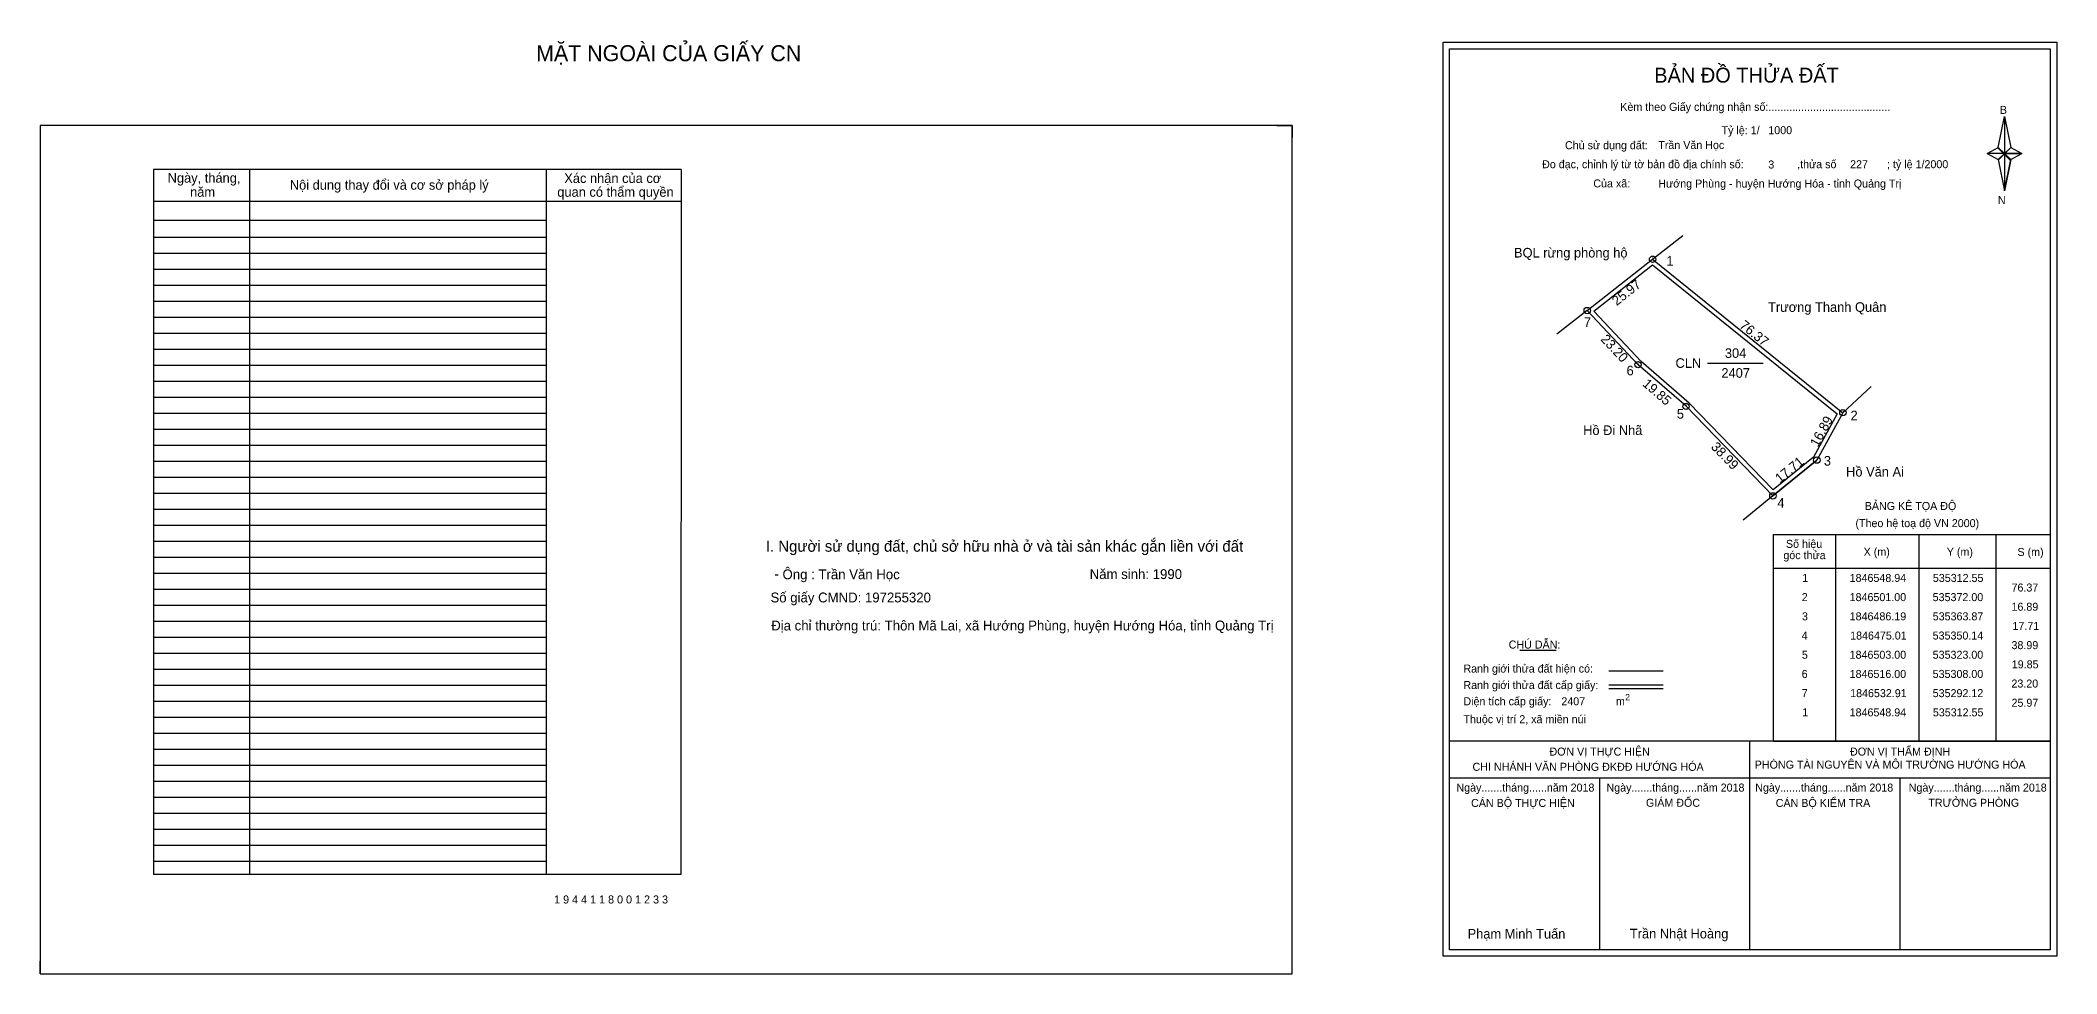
# Model space of a CAD drawing. Extents: x 534399 to 535439, y 1846326 to 1846617.
# Drawn here: x 534809 to 535439, y 1846326 to 1846617 of the extents above; entities that cross this region are included whole.
import ezdxf

# ---------------------------------------------------------------- set-up
doc = ezdxf.new("R2010")
doc.units = 0
for name, color, linetype in [('Level 1', 7, 'Continuous'), ('Level 10', 7, 'Continuous'), ('Level 11', 7, 'Continuous'), ('Level 13', 7, 'Continuous'), ('Level 27', 7, 'Continuous'), ('Level 3', 7, 'Continuous'), ('Level 49', 7, 'Continuous'), ('Level 53', 7, 'Continuous'), ('Level 55', 7, 'Continuous'), ('Level 6', 7, 'Continuous'), ('Level 60', 7, 'Continuous'), ('Level 63', 7, 'Continuous'), ('Level 7', 7, 'Continuous'), ('Level 8', 7, 'Continuous'), ('Level 9', 7, 'Continuous')]:
    doc.layers.add(name, color=color, linetype=linetype)

msp = doc.modelspace()

# ---------------------------------------------------------------- linework, layer by layer
at = {"layer": 'Level 1'}
for p, q in [((535249.1, 1846614.74), (535249.1, 1846614.74)), ((535420.52, 1846583.86), (535422.49, 1846593.5)), ((535422.49, 1846593.5), (535422.49, 1846581.97)), ((535422.49, 1846593.5), (535424.45, 1846583.86)), ((535417.08, 1846581.97), (535420.52, 1846583.86)), ((535420.52, 1846583.86), (535422.49, 1846581.97)), ((535422.34, 1846581.75), (535420.52, 1846583.64)), ((535424.31, 1846583.64), (535422.34, 1846581.75)), ((535422.34, 1846581.75), (535424.31, 1846583.64)), ((535424.45, 1846583.86), (535422.49, 1846581.97)), ((535422.49, 1846581.97), (535420.52, 1846580.13)), ((535422.34, 1846581.75), (535420.52, 1846579.91)), ((535420.52, 1846579.91), (535422.34, 1846581.75)), ((535420.52, 1846580.13), (535422.49, 1846570.27)), ((535424.31, 1846579.91), (535422.34, 1846581.75)), ((535422.49, 1846581.97), (535422.49, 1846570.27)), ((535422.49, 1846581.97), (535427.9, 1846581.97)), ((535422.49, 1846581.97), (535424.45, 1846580.13)), ((535424.45, 1846580.13), (535422.49, 1846570.27)), ((535424.45, 1846580.13), (535427.9, 1846581.97)), ((535350.19, 1846462.91), (535436.79, 1846462.91)), ((535369.78, 1846398.39), (535369.78, 1846462.91)), ((535395.85, 1846398.39), (535395.85, 1846462.91)), ((535419.83, 1846462.91), (535419.83, 1846398.39)), ((535350.19, 1846452.38), (535436.79, 1846452.38)), ((535271.02, 1846426.8), (535282.42, 1846426.8)), ((535298.88, 1846420.4), (535315.89, 1846420.4)), ((535298.88, 1846415.95), (535315.89, 1846415.95)), ((535298.88, 1846414.86), (535315.89, 1846414.86)), ((535355.92, 1846398.39), (535249.1, 1846398.39)), ((535436.79, 1846398.39), (535331.95, 1846398.39)), ((535342.95, 1846333.16), (535342.95, 1846398.39)), ((535350.19, 1846398.38), (535436.79, 1846398.38)), ((535436.8, 1846386.84), (535249.1, 1846386.84)), ((535296.02, 1846333.16), (535296.02, 1846386.84)), ((535389.87, 1846333.16), (535389.87, 1846386.84)), ((535436.79, 1846333.16), (535436.79, 1846333.16))]:
    msp.add_line(p, q, dxfattribs=at)
for points in [[(535420.52, 1846583.86), (535422.49, 1846593.5), (535422.49, 1846581.97)], [(535422.49, 1846581.97), (535424.45, 1846583.86), (535427.9, 1846581.97)], [(535417.08, 1846581.97), (535420.52, 1846580.13), (535422.49, 1846581.97)], [(535422.49, 1846581.97), (535422.49, 1846570.27), (535424.45, 1846580.13)]]:
    msp.add_lwpolyline(points, close=True, dxfattribs=at)
at = {"layer": 'Level 10'}
for p, q in [((535195.14, 1846590.73), (535199.94, 1846590.73)), ((535199.94, 1846590.73), (535199.94, 1846587.03)), ((535308, 1846516), (535292.12, 1846532.91)), ((535350.14, 1846475.01), (535363.87, 1846486.19)), ((534808.82, 1846325.73), (534808.82, 1846329.63)), ((534808.82, 1846325.73), (534812.34, 1846325.73))]:
    msp.add_line(p, q, dxfattribs=at)
for points in [[(534808.82, 1846325.73), (535199.94, 1846325.73), (535199.94, 1846590.73), (534808.82, 1846590.73)], [(535372, 1846501), (535363.87, 1846486.19), (535350.14, 1846475.01), (535323, 1846503), (535308, 1846516), (535292.12, 1846532.91), (535312.55, 1846548.94)], [(535370.21, 1846500.65), (535362.77, 1846487.1), (535350.25, 1846476.91), (535323.96, 1846504.02), (535308.97, 1846517.01), (535294.19, 1846532.75), (535312.54, 1846547.15)]]:
    msp.add_lwpolyline(points, close=True, dxfattribs=at)
at = {"layer": 'Level 11'}
for centre in [(535312.55, 1846548.94), (535292.12, 1846532.91), (535308, 1846516), (535323, 1846503), (535372, 1846501), (535372, 1846501), (535363.87, 1846486.19), (535350.14, 1846475.01)]:
    msp.add_circle(centre, 1, dxfattribs=at)
at = {"layer": 'Level 27'}
for p, q in [((535312.55, 1846548.94), (535321.99, 1846556.35)), ((535292.12, 1846532.91), (535282.68, 1846525.5)), ((535372, 1846501), (535380.82, 1846509.14)), ((535350.14, 1846475.01), (535340.83, 1846467.44))]:
    msp.add_line(p, q, dxfattribs=at)
at = {"layer": 'Level 3'}
msp.add_line((535350.19, 1846462.91), (535350.19, 1846398.39), dxfattribs=at)
at = {"layer": 'Level 63'}
for points in [[(535247.1, 1846616.74), (535438.8, 1846616.74), (535438.8, 1846331.16), (535247.1, 1846331.16)], [(535249.1, 1846614.74), (535436.8, 1846614.74), (535436.8, 1846333.16), (535249.1, 1846333.16)]]:
    msp.add_lwpolyline(points, close=True, dxfattribs=at)
at = {"layer": 'Level 7'}
for p, q in [((534966.82, 1846555.73), (534844.22, 1846555.73)), ((534966.82, 1846550.73), (534844.22, 1846550.73)), ((534966.82, 1846545.73), (534844.22, 1846545.73)), ((534966.82, 1846540.73), (534844.22, 1846540.73)), ((534966.82, 1846535.73), (534844.22, 1846535.73)), ((534966.82, 1846530.73), (534844.22, 1846530.73)), ((534966.82, 1846525.73), (534844.22, 1846525.73)), ((534966.82, 1846520.73), (534844.22, 1846520.73)), ((534966.82, 1846515.73), (534844.22, 1846515.73)), ((534966.82, 1846510.73), (534844.22, 1846510.73)), ((534966.82, 1846505.73), (534844.22, 1846505.73)), ((534966.82, 1846500.73), (534844.22, 1846500.73)), ((534966.82, 1846495.73), (534844.22, 1846495.73)), ((534966.82, 1846490.73), (534844.22, 1846490.73)), ((534966.82, 1846485.73), (534844.22, 1846485.73)), ((534966.82, 1846480.73), (534844.22, 1846480.73)), ((534966.82, 1846475.73), (534844.22, 1846475.73)), ((534966.82, 1846470.73), (534844.22, 1846470.73)), ((534966.82, 1846465.73), (534844.22, 1846465.73)), ((534966.82, 1846460.73), (534844.22, 1846460.73)), ((534966.82, 1846455.73), (534844.22, 1846455.73)), ((534966.82, 1846450.73), (534844.22, 1846450.73)), ((534966.82, 1846445.73), (534844.22, 1846445.73)), ((534966.82, 1846440.73), (534844.22, 1846440.73)), ((534966.82, 1846435.73), (534844.22, 1846435.73)), ((534966.82, 1846430.73), (534844.22, 1846430.73)), ((534966.82, 1846425.73), (534844.22, 1846425.73)), ((534966.82, 1846420.73), (534844.22, 1846420.73)), ((534966.82, 1846415.73), (534844.22, 1846415.73)), ((534966.82, 1846410.73), (534844.22, 1846410.73)), ((534966.82, 1846405.73), (534844.22, 1846405.73)), ((534966.82, 1846400.73), (534844.22, 1846400.73)), ((534966.82, 1846395.73), (534844.22, 1846395.73)), ((534966.82, 1846390.73), (534844.22, 1846390.73)), ((534966.82, 1846385.73), (534844.22, 1846385.73)), ((534966.82, 1846380.73), (534844.22, 1846380.73)), ((534966.82, 1846375.73), (534844.22, 1846375.73)), ((534966.82, 1846370.73), (534844.22, 1846370.73)), ((534966.82, 1846365.73), (534844.22, 1846365.73)), ((534966.82, 1846360.73), (534844.22, 1846360.73))]:
    msp.add_line(p, q, dxfattribs=at)
at = {"layer": 'Level 8'}
for p, q in [((535009.02, 1846576.97), (534844.22, 1846576.97)), ((534844.22, 1846576.97), (534844.22, 1846356.73)), ((534874.22, 1846576.97), (534874.22, 1846356.73)), ((534966.9, 1846576.87), (534966.82, 1846356.73)), ((535009.02, 1846576.97), (535008.94, 1846356.73)), ((535009.02, 1846566.97), (534844.22, 1846566.97)), ((534966.82, 1846561.09), (534844.22, 1846561.09)), ((535008.94, 1846356.73), (534844.22, 1846356.73))]:
    msp.add_line(p, q, dxfattribs=at)
at = {"layer": 'Level 9'}
msp.add_line((535329.71, 1846516.52), (535347.05, 1846516.52), dxfattribs=at)

# ---------------------------------------------------------------- texts
at = {"layer": 'Level 1'}
for s, height, p in [('BẢN ĐỒ THỬA ĐẤT', 4.6657, (535313.06, 1846604.14)), ('Kèm theo Giấy chứng nhận số:.........................................', 2.5, (535302.45, 1846595.31)), ('B', 2.5, (535421.03, 1846594.37)), ('Chủ sử dụng đất:', 2.5, (535285.19, 1846583.32)), ('Đo đạc, chỉnh lý từ tờ bản đồ địa chính số:                  ,thửa số                 ; tỷ lệ 1/2000', 2.5, (535278.03, 1846577.39)), ('Của xã:', 2.5, (535294.03, 1846571.39)), ('N', 2.5, (535420.43, 1846566.2)), ('BẢNG KÊ TỌA ĐỘ', 2.5, (535378.83, 1846470.61)), ('(Theo hệ toạ độ VN 2000)', 2.5, (535375.92, 1846465.25)), ('góc thửa', 2.5, (535353.41, 1846455.25)), ('Số hiệu', 2.5, (535354.21, 1846458.78)), ('X (m)', 2.5, (535378.49, 1846456.3)), ('Y (m)', 2.5, (535404.46, 1846456.3)), ('S (m)', 2.5, (535426.54, 1846456.25)), ('CHÚ DẪN:', 2.5, (535267.58, 1846427.31)), ('Ranh giới thửa đất hiện có:', 2.5, (535253.44, 1846419.81)), ('Ranh giới thửa đất cấp giấy:', 2.5, (535253.44, 1846414.67)), ('Diện tích cấp giấy:', 2.5, (535253.44, 1846409.59)), ('2', 2, (535304, 1846411.12)), ('Thuộc vị trí 2, xã miền núi', 2.5, (535253.44, 1846403.99)), ('m', 2.5, (535301.1, 1846409.61)), ('ĐƠN VỊ THỰC HIỆN', 2.5, (535280.33, 1846393.87)), ('ĐƠN VỊ THẨM ĐỊNH', 2.5, (535374.23, 1846393.87)), ('CHI NHÁNH VĂN PHÒNG ĐKĐĐ HƯỚNG HÓA', 2.5, (535256.29, 1846389.11)), ('PHÒNG TÀI NGUYÊN VÀ MÔI TRƯỜNG HƯỚNG HÓA', 2.5, (535344.46, 1846389.8)), ('Ngày.......tháng......năm 2018', 2.5, (535251.26, 1846382.63)), ('CÁN BỘ THỰC HIỆN', 2.5, (535255.84, 1846377.82)), ('Ngày.......tháng......năm 2018', 2.5, (535298.14, 1846382.63)), ('GIÁM ĐỐC', 2.5, (535310.48, 1846377.88)), ('Ngày.......tháng......năm 2018', 2.5, (535344.61, 1846382.63)), ('CÁN BỘ KIỂM TRA', 2.5, (535351.02, 1846377.82)), ('Ngày.......tháng......năm 2018', 2.5, (535392.57, 1846382.63)), ('TRƯỞNG PHÒNG', 2.5, (535398.71, 1846377.88)), ('Phạm Minh Tuấn', 3, (535254.75, 1846336.7)), ('Trần Nhật Hoàng', 3, (535305.45, 1846336.75))]:
    msp.add_text(s, height=height, dxfattribs=at).set_placement(p)
at = {"layer": 'Level 11'}
msp.add_text('Tỷ lệ: 1/', height=2.5, dxfattribs=at).set_placement((535334.1, 1846588))
at = {"layer": 'Level 13'}
for s, p in [('304', (535335.13, 1846518.12)), ('CLN', (535319.71, 1846515.02)), ('2407', (535334.05, 1846511.92))]:
    msp.add_text(s, height=3, dxfattribs=at).set_placement(p)
at = {"layer": 'Level 49'}
for s, rotation, p in [('25.97', 38.11881, (535301.33, 1846534.29)), ('76.37', 321.11758, (535339.48, 1846527.82)), ('23.20', 313.20082, (535296.11, 1846523.78)), ('19.85', 319.08562, (535309.18, 1846509.64)), ('16.89', 61.23527, (535364.18, 1846490.08)), ('38.99', 314.11668, (535330.58, 1846490.11)), ('17.71', 39.15508, (535352.34, 1846478.86))]:
    msp.add_text(s, height=3, rotation=rotation, dxfattribs=at).set_placement(p)
at = {"layer": 'Level 53'}
for s, p in [('1', (535359.29, 1846448.13)), ('1846548.94', (535374.11, 1846448.13)), ('535312.55', (535400.11, 1846448.13)), ('2', (535359.14, 1846442.13)), ('1846501.00', (535374.11, 1846442.13)), ('535372.00', (535400.05, 1846442.13)), ('76.37', (535424.69, 1846445.13)), ('3', (535359.22, 1846436.13)), ('1846486.19', (535374.12, 1846436.13)), ('535363.87', (535400.07, 1846436.13)), ('16.89', (535424.68, 1846439.13)), ('4', (535359.13, 1846430.13)), ('1846475.01', (535374.27, 1846430.13)), ('535350.14', (535400.05, 1846430.13)), ('17.71', (535424.98, 1846433.13)), ('5', (535359.18, 1846424.13)), ('1846503.00', (535374.11, 1846424.13)), ('535323.00', (535400.05, 1846424.13)), ('38.99', (535424.68, 1846427.13)), ('6', (535359.13, 1846418.13)), ('1846516.00', (535374.11, 1846418.13)), ('535308.00', (535400.05, 1846418.13)), ('19.85', (535424.77, 1846421.13)), ('7', (535359.15, 1846412.13)), ('1846532.91', (535374.27, 1846412.13)), ('535292.12', (535400.06, 1846412.13)), ('23.20', (535424.66, 1846415.13)), ('1', (535359.29, 1846406.13)), ('1846548.94', (535374.11, 1846406.13)), ('535312.55', (535400.11, 1846406.13)), ('25.97', (535424.69, 1846409.13))]:
    msp.add_text(s, height=2.5, dxfattribs=at).set_placement(p)
at = {"layer": 'Level 55'}
for s, height, p in [('303', 0.22, (535312.32, 1846548.72)), ('303', 0.22, (535312.32, 1846548.72)), ('1', 0.8, (535312.33, 1846548.94)), ('0', 0.22, (535312.47, 1846548.72)), ('0', 0.22, (535312.47, 1846548.72)), ('305', 0.22, (535291.89, 1846532.69)), ('7', 0.8, (535291.85, 1846532.91)), ('0', 0.22, (535292.04, 1846532.69)), ('0', 0.22, (535292.04, 1846532.69)), ('6', 0.8, (535307.73, 1846516)), ('305', 0.22, (535307.77, 1846515.78)), ('305', 0.22, (535322.77, 1846502.78)), ('5', 0.8, (535322.74, 1846503)), ('2', 0.8, (535371.73, 1846501)), ('303', 0.22, (535371.77, 1846500.78)), ('303', 0.22, (535371.77, 1846500.78)), ('0', 0.22, (535371.92, 1846500.78)), ('3', 0.8, (535363.62, 1846486.19)), ('0', 0.22, (535363.79, 1846485.97)), ('4', 0.8, (535349.86, 1846475.01)), ('305', 0.22, (535349.91, 1846474.79)), ('0', 0.22, (535350.06, 1846474.79))]:
    msp.add_text(s, height=height, dxfattribs=at).set_placement(p)
at = {"layer": 'Level 6'}
for s, height, p in [('1000', 2.5, (535348.7, 1846588.02)), ('Trần Văn Học', 2.5, (535314.32, 1846583.39)), ('3', 2.5, (535348.7, 1846577.3)), ('227', 2.5, (535374.26, 1846577.38)), ('Hướng Phùng - huyện Hướng Hóa - tỉnh Quảng Trị', 2.5, (535314.33, 1846571.35)), ('Ông : Trần Văn Học', 3.08, (535040.71, 1846448.96)), ('Năm sinh: 1990', 3.08, (535136.68, 1846449.03)), ('Số giấy CMND: 197255320', 3.08, (535036.94, 1846441.73)), ('Địa chỉ thường trú: Thôn Mã Lai, xã Hướng Phùng, huyện Hướng Hóa, tỉnh Quảng Trị', 3.08, (535037.18, 1846432.97)), ('2407', 2.5, (535284.04, 1846409.59)), (' 1 9 4 4 1 1 8 0 0 1 2 3 3', 2.52, (534968.4, 1846347.66))]:
    msp.add_text(s, height=height, dxfattribs=at).set_placement(p)
at = {"layer": 'Level 60'}
for s, p in [('BQL rừng phòng hộ', (535269.24, 1846549.49)), ('Trương Thanh Quân', (535348.62, 1846532.51)), ('Hồ Đi Nhã', (535290.85, 1846494.03)), ('Hồ Văn Ai', (535373.01, 1846481.06))]:
    msp.add_text(s, height=3, dxfattribs=at).set_placement(p)
at = {"layer": 'Level 7'}
for s, height, p in [('MẶT NGOÀI CỦA GIẤY CN', 4.9998, (534963.72, 1846610.83)), ('Ngày, tháng,', 3, (534848.6, 1846572.87)), ('Xác nhận của cơ', 3, (534972.52, 1846572.77)), ('năm', 3, (534855.61, 1846568.47)), ('Nội dung thay đổi và cơ sở pháp lý', 3, (534886.77, 1846570.67)), (' quan có thẩm quyền', 3, (534969.22, 1846568.47)), ('I. Người sử dụng đất, chủ sở hữu nhà ở và tài sản khác gắn liền với đất', 3.4998, (535035.49, 1846457.56)), ('-', 3.2, (535038.17, 1846449.06))]:
    msp.add_text(s, height=height, dxfattribs=at).set_placement(p)
at = {"layer": 'Level 9'}
for s, p in [('1', (535316.87, 1846546.96)), ('7', (535291.07, 1846527.76)), ('6', (535304.42, 1846512.68)), ('5', (535320.12, 1846499.15)), ('2', (535374.39, 1846498.64)), ('3', (535366.07, 1846484.47)), ('4', (535351.52, 1846471.33))]:
    msp.add_text(s, height=3, dxfattribs=at).set_placement(p)

doc.saveas('drawing.dxf')
